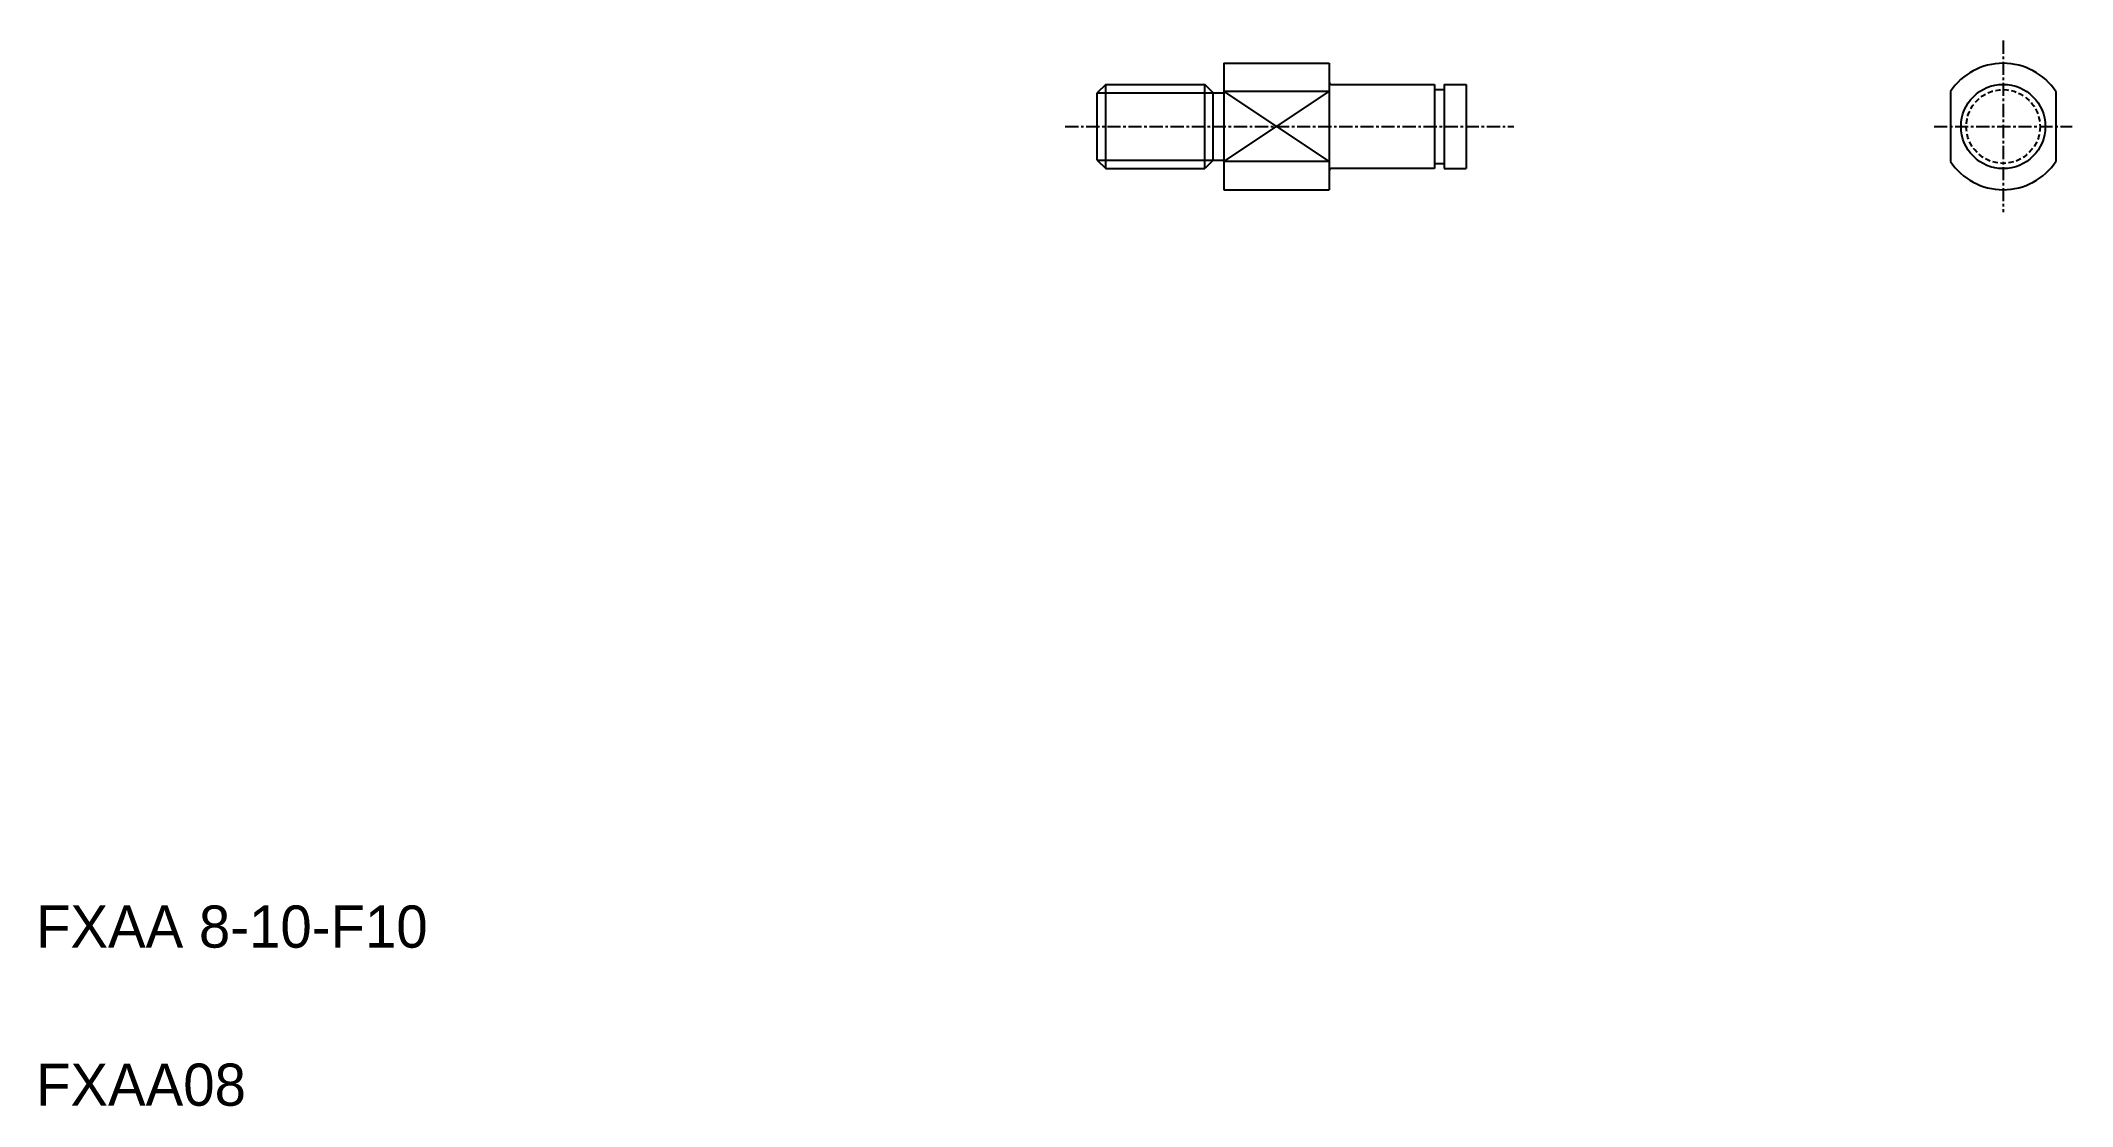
# Model space of a CAD drawing. Extents: x -43 to 150, y 90 to 191.
import ezdxf

# ---------------------------------------------------------------- set-up
doc = ezdxf.new("R2010")
doc.units = 0
doc.linetypes.add('CENTER', pattern=[2, 1.25, -0.25, 0.25, -0.25])
doc.linetypes.add('DASHED', pattern=[0.75, 0.5, -0.25])
doc.layers.get('0').update_dxf_attribs({"linetype": 'CONTINUOUS'})
doc.layers.add('CENTER', color=1, linetype='CENTER')

msp = doc.modelspace()

# ---------------------------------------------------------------- linework, layer by layer
at = {"color": 7, "linetype": 'CONTINUOUS'}
for p, q in [((69.26, 189.01), (69.26, 177.01)), ((69.26, 189.01), (79.26, 189.01)), ((79.26, 189.01), (79.26, 186.71)), ((58.06, 187.01), (57.26, 186.21)), ((58.06, 179.01), (58.06, 187.01)), ((58.06, 187.01), (67.46, 187.01)), ((67.46, 179.01), (67.46, 187.01)), ((68.26, 186.21), (67.46, 187.01)), ((79.46, 187.01), (89.26, 187.01)), ((81.91, 187.01), (81.91, 187.01)), ((84.36, 187.01), (84.36, 187.01)), ((89.26, 187.01), (89.26, 179.01)), ((90.16, 187.01), (90.16, 179.01)), ((90.16, 187.01), (92.26, 187.01)), ((92.26, 187.01), (92.26, 179.01)), ((57.26, 179.81), (57.26, 186.21)), ((68.26, 179.81), (68.26, 186.21)), ((68.26, 186.21), (69.26, 186.21)), ((79.26, 186.33), (69.26, 186.33)), ((79.26, 186.71), (79.26, 181.31)), ((89.26, 186.51), (90.16, 186.51)), ((138.2, 186.33), (138.2, 179.7)), ((148.2, 186.33), (148.2, 179.7)), ((79.26, 181.31), (79.26, 177.01)), ((57.26, 179.81), (58.06, 179.01)), ((68.26, 179.81), (67.46, 179.01)), ((68.26, 179.81), (69.26, 179.81)), ((79.26, 179.7), (69.26, 179.7)), ((89.26, 179.51), (90.16, 179.51)), ((58.06, 179.01), (67.46, 179.01)), ((89.26, 179.01), (79.46, 179.01)), ((90.16, 179.01), (92.26, 179.01)), ((69.26, 177.01), (79.26, 177.01))]:
    msp.add_line(p, q, dxfattribs=at)
at = {"color": 3, "linetype": 'CONTINUOUS'}
for p, q in [((57.26, 186.21), (68.26, 186.21)), ((69.26, 179.7), (79.26, 186.33)), ((69.26, 186.33), (79.26, 179.7)), ((57.26, 179.81), (68.26, 179.81))]:
    msp.add_line(p, q, dxfattribs=at)
at = {"color": 7, "linetype": 'CONTINUOUS'}
msp.add_circle((143.2, 183.01), 4, dxfattribs=at)
at = {"color": 3, "linetype": 'DASHED'}
msp.add_circle((143.2, 183.01), 3.5, dxfattribs=at)
at = {"color": 7, "linetype": 'CONTINUOUS'}
for centre, radius, start, end in [((143.2, 183.01), 6, 33.5573, 146.4427), ((79.46, 187.21), 0.2, 180, 270), ((143.2, 183.01), 6, 213.5573, 326.4427), ((79.46, 178.81), 0.2, 90, 180)]:
    msp.add_arc(centre, radius, start, end, dxfattribs=at)
at = {"layer": 'CENTER', "color": 1, "linetype": 'CENTER'}
for p, q in [((143.2, 191.16), (143.2, 174.87)), ((54.22, 183.01), (96.79, 183.01)), ((136.64, 183.01), (149.76, 183.01))]:
    msp.add_line(p, q, dxfattribs=at)

# ---------------------------------------------------------------- texts
at = {"color": 7, "linetype": 'CONTINUOUS'}
for s, p in [('FXAA 8-10-F10', (-43.42, 105.1)), ('FXAA08', (-43.42, 90.1))]:
    msp.add_text(s, height=4, dxfattribs=at).set_placement(p)

doc.saveas('drawing.dxf')
